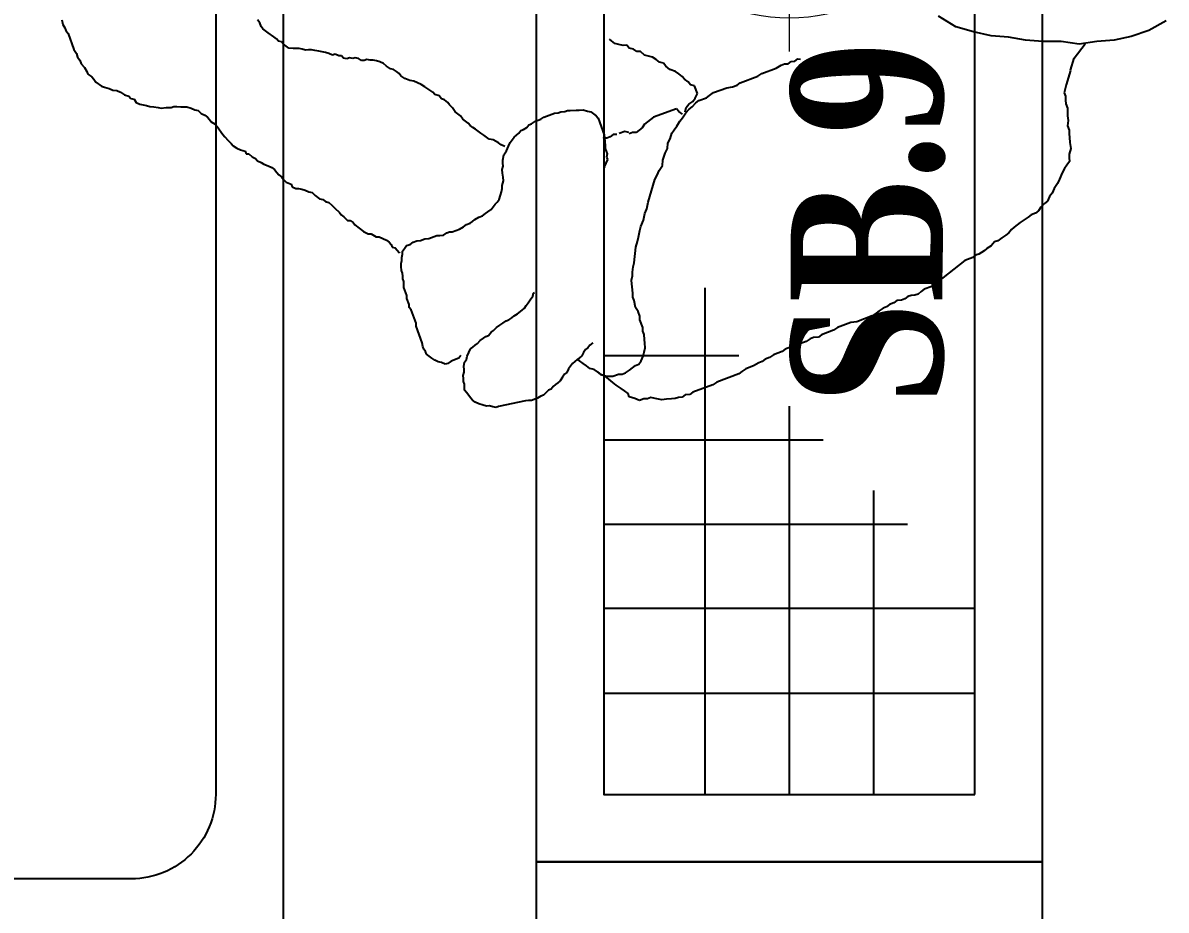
# Model space of a CAD drawing. Header units: millimetres. Extents: x 33350 to 35310, y -217097 to -211540.
# Drawn here: x 34183.1 to 34250.8, y -213346.9 to -213294.4 of the extents above; entities that cross this region are included whole.
import ezdxf
from ezdxf.enums import TextEntityAlignment as Align

# ---------------------------------------------------------------- set-up
doc = ezdxf.new("R2010")
doc.units = ezdxf.units.MM
doc.header["$LTSCALE"] = 60
doc.header["$MEASUREMENT"] = 0
doc.linetypes.add('DASHED2', pattern=[0.375, 0.25, -0.125])
for name, color, linetype in [('OC-Mutfak_Ekipman', 252, 'Continuous'), ('sıhhi tesisat', 162, 'Continuous'), ('TEFRIŞ', 223, 'Continuous')]:
    doc.layers.add(name, color=color, linetype=linetype)
doc.layers.add('yerizg-a', color=7, linetype='Continuous', lineweight=15)
doc.layers.add('yerizg-b', color=7, linetype='Continuous', lineweight=9)
doc.styles.add('ROMANS', font='ROMANSTW.SHX', dxfattribs={"width": 0.8})
doc.styles.add('TROMANS', font='ROMANSTW.SHX', dxfattribs={"width": 0.8})

# ---------------------------------------------------------------- blocks, each defined once
blk = doc.blocks.new('190')
blk.add_lwpolyline([(32883.3, -212744.41), (32883.3, -212934.41), (32805.3, -212934.41), (32805.3, -212744.41)], close=True)
blk.add_lwpolyline([(32879.3, -212753.41), (32879.3, -212925.41, -0.414214), (32874.3, -212930.41), (32814.3, -212930.41, -0.414214), (32809.3, -212925.41), (32809.3, -212753.41, -0.414214), (32814.3, -212748.41), (32874.3, -212748.41, -0.414214)], format="xyb", close=True)
blk = doc.blocks.new('Y-SIFON')
at = {"layer": 'yerizg-a', "color": 0, "linetype": 'Continuous'}
blk.add_circle((0, 0), 11, dxfattribs=at)
at = {"layer": 'yerizg-b', "color": 0, "linetype": 'DASHED2'}
for points in [[(0, 13), (0, -13)], [(-13, 0), (13, 0)]]:
    blk.add_lwpolyline(points, dxfattribs=at)
blk = doc.blocks.new('120')
at = {"layer": 'sıhhi tesisat'}
for p, q in [((16088.216, 16465.144), (16088.216, 16435.144)), ((16093.216, 16465.144), (16093.216, 16442.144)), ((16098.216, 16465.144), (16098.216, 16447.144)), ((16082.216, 16459.144), (16104.216, 16459.144)), ((16104.216, 16454.144), (16082.216, 16454.144)), ((16082.216, 16449.144), (16100.216, 16449.144)), ((16082.216, 16444.144), (16095.216, 16444.144)), ((16082.216, 16439.144), (16090.216, 16439.144)), ((16098.216, 16353.144), (16098.216, 16381.144)), ((16104.216, 16379.144), (16096.216, 16379.144)), ((16093.216, 16353.144), (16093.216, 16376.144)), ((16104.216, 16374.144), (16091.216, 16374.144)), ((16088.216, 16353.144), (16088.216, 16371.144)), ((16104.216, 16369.144), (16086.216, 16369.144)), ((16082.216, 16364.144), (16104.216, 16364.144)), ((16104.216, 16359.144), (16082.216, 16359.144))]:
    blk.add_line(p, q, dxfattribs=at)
for points in [[(16108.216, 16469.144), (16108.216, 16349.144), (16078.216, 16349.144), (16078.216, 16469.144)], [(16104.216, 16465.144), (16104.216, 16353.144), (16082.216, 16353.144), (16082.216, 16465.144)]]:
    blk.add_lwpolyline(points, close=True, dxfattribs=at)
at = {"layer": 'sıhhi tesisat', "rotation": 270}
blk.add_blockref('Y-SIFON', (16093.216, 16408.144), dxfattribs=at)
at = {"layer": 'sıhhi tesisat', "style": 'ROMANS', "width": 0.8}
blk.add_attdef('YRNO', text='', height=10, rotation=270, dxfattribs=at).set_placement((16068.216, 16366.144), align=Align.MIDDLE)
blk = doc.blocks.new('İNSAN-1')
for p, q in [((-13.812, 26.484), (-14.381, 25.469)), ((-14.381, 25.469), (-14.747, 24.412)), ((-14.747, 24.412), (-14.951, 23.396)), ((-14.951, 23.396), (-15.032, 22.381)), ((-15.032, 22.381), (-15.194, 21.324)), ((-16.018, 21.033), (-15.175, 21.688)), ((-16.741, 20.818), (-16.018, 21.033)), ((-15.194, 21.324), (-15.032, 20.268)), ((-22.826, 20.328), (-23.186, 20.163)), ((-22.557, 20.453), (-22.826, 20.328)), ((-22.353, 20.601), (-22.557, 20.453)), ((-22.15, 20.75), (-22.353, 20.601)), ((-21.929, 20.743), (-22.15, 20.75)), ((-21.708, 20.736), (-21.929, 20.743)), ((-21.373, 20.836), (-21.708, 20.736)), ((-21.02, 20.781), (-21.373, 20.836)), ((-20.733, 20.75), (-21.02, 20.781)), ((-20.512, 20.743), (-20.733, 20.75)), ((-20.291, 20.736), (-20.512, 20.743)), ((-20.029, 20.64), (-20.291, 20.736)), ((-19.718, 20.674), (-20.029, 20.64)), ((-19.431, 20.643), (-19.718, 20.674)), ((-19.21, 20.636), (-19.431, 20.643)), ((-18.989, 20.629), (-19.21, 20.636)), ((-18.727, 20.533), (-18.989, 20.629)), ((-18.506, 20.526), (-18.727, 20.533)), ((-18.284, 20.519), (-18.506, 20.526)), ((-18.088, 20.446), (-18.284, 20.519)), ((-17.842, 20.505), (-18.088, 20.446)), ((-17.597, 20.564), (-17.842, 20.505)), ((-16.753, 20.816), (-17.597, 20.564)), ((-24.018, 19.724), (-24.222, 19.576)), ((-23.749, 19.848), (-24.018, 19.724)), ((-23.455, 20.038), (-23.749, 19.848)), ((-23.186, 20.163), (-23.455, 20.038)), ((-15.032, 20.268), (-15.032, 19.171)), ((-24.857, 19.065), (-25.061, 18.916)), ((-24.629, 19.279), (-24.857, 19.065)), ((-24.491, 19.451), (-24.629, 19.279)), ((-24.222, 19.576), (-24.491, 19.451)), ((-15.032, 19.171), (-14.951, 18.155)), ((-25.433, 18.308), (-25.596, 18.07)), ((-25.295, 18.481), (-25.433, 18.308)), ((-25.199, 18.743), (-25.295, 18.481)), ((-25.061, 18.916), (-25.199, 18.743)), ((-25.896, 17.659), (-26.034, 17.487)), ((-25.758, 17.832), (-25.896, 17.659)), ((-25.596, 18.07), (-25.758, 17.832)), ((-14.951, 18.155), (-14.788, 17.139)), ((-26.514, 16.993), (-26.676, 16.755)), ((-26.376, 17.165), (-26.514, 16.993)), ((-26.172, 17.314), (-26.376, 17.165)), ((-26.034, 17.487), (-26.172, 17.314)), ((-14.788, 17.139), (-14.707, 16.123)), ((-26.911, 16.32), (-27.139, 16.105)), ((-26.838, 16.516), (-26.911, 16.32)), ((-26.676, 16.755), (-26.838, 16.516)), ((-27.439, 15.695), (-27.626, 15.391)), ((-27.301, 15.867), (-27.439, 15.695)), ((-27.139, 16.105), (-27.301, 15.867)), ((-14.707, 16.123), (-14.463, 15.067)), ((-27.836, 15.021), (-28.005, 14.562)), ((-27.698, 15.194), (-27.836, 15.021)), ((-27.626, 15.391), (-27.698, 15.194)), ((-14.463, 15.067), (-14.178, 14.011)), ((-28.005, 14.562), (-29.548, 12.597)), ((-14.178, 14.011), (-13.528, 12.995)), ((-29.548, 12.597), (-29.717, 12.138)), ((-30.066, 11.596), (-30.073, 11.375)), ((-29.994, 11.793), (-30.066, 11.596)), ((-29.855, 11.965), (-29.994, 11.793)), ((-29.717, 12.138), (-29.855, 11.965)), ((-30.283, 11.005), (-30.356, 10.809)), ((-30.145, 11.178), (-30.283, 11.005)), ((-30.073, 11.375), (-30.145, 11.178)), ((-30.525, 10.349), (-30.621, 10.087)), ((-30.387, 10.522), (-30.525, 10.349)), ((-30.356, 10.809), (-30.387, 10.522)), ((-30.832, 9.718), (-30.994, 9.479)), ((-30.76, 9.914), (-30.832, 9.718)), ((-30.621, 10.087), (-30.76, 9.914)), ((-31.295, 9.068), (-31.633, 8.15)), ((-31.132, 9.307), (-31.295, 9.068)), ((-30.994, 9.479), (-31.132, 9.307)), ((-31.633, 8.15), (-31.688, 7.798)), ((-31.688, 7.798), (-31.978, 7.011)), ((-31.978, 7.011), (-32.14, 6.772)), ((-32.14, 6.772), (-32.405, 6.051)), ((-32.575, 5.591), (-32.647, 5.395)), ((-32.544, 5.878), (-32.575, 5.591)), ((-32.405, 6.051), (-32.544, 5.878)), ((-32.809, 5.156), (-33.268, 3.91)), ((-32.647, 5.395), (-32.809, 5.156)), ((-16.074, 4.657), (-16.091, 4.813)), ((-16.364, 3.87), (-16.357, 4.091)), ((-16.357, 4.091), (-16.219, 4.264)), ((-16.219, 4.264), (-16.212, 4.485)), ((-16.212, 4.485), (-16.074, 4.657)), ((-33.406, 3.737), (-33.599, 3.212)), ((-33.268, 3.91), (-33.406, 3.737)), ((-16.623, 3.369), (-16.436, 3.673)), ((-16.436, 3.673), (-16.364, 3.87)), ((-33.858, 2.712), (-33.996, 2.539)), ((-33.762, 2.974), (-33.858, 2.712)), ((-33.599, 3.212), (-33.762, 2.974)), ((-16.937, 2.516), (-16.623, 3.369)), ((-34.255, 2.038), (-34.424, 1.579)), ((-34.069, 2.342), (-34.255, 2.038)), ((-33.996, 2.539), (-34.069, 2.342)), ((-17.485, 1.229), (-17.099, 2.278)), ((-17.099, 2.278), (-16.937, 2.516)), ((-34.424, 1.579), (-34.586, 1.341)), ((-34.725, 1.168), (-35.208, -0.144)), ((-34.586, 1.341), (-34.725, 1.168)), ((-17.775, 0.441), (-17.72, 0.793)), ((-17.72, 0.793), (-17.623, 1.056)), ((-17.623, 1.056), (-17.485, 1.229)), ((-18.065, -0.346), (-17.775, 0.441)), ((-35.37, -0.382), (-35.804, -1.563)), ((-35.208, -0.144), (-35.37, -0.382)), ((-18.365, -0.757), (-18.227, -0.584)), ((-18.227, -0.584), (-18.065, -0.346)), ((-18.672, -1.389), (-18.534, -1.216)), ((-18.534, -1.216), (-18.365, -0.757)), ((-18.386, -1.42), (-18.116, -1.295)), ((-18.116, -1.295), (-17.657, -1.465)), ((-35.974, -2.022), (-36.112, -2.195)), ((-35.943, -1.736), (-35.974, -2.022)), ((-35.804, -1.563), (-35.943, -1.736)), ((-19.56, -2.179), (-19.266, -1.99)), ((-19.266, -1.99), (-19.038, -1.775)), ((-19.201, -2.014), (-18.955, -1.955)), ((-19.038, -1.775), (-18.9, -1.603)), ((-18.955, -1.955), (-18.752, -1.807)), ((-18.9, -1.603), (-18.672, -1.389)), ((-18.752, -1.807), (-18.589, -1.568)), ((-18.589, -1.568), (-18.386, -1.42)), ((-17.657, -1.465), (-17.598, -1.71)), ((-17.598, -1.71), (-17.425, -1.848)), ((-17.425, -1.848), (-17.277, -2.052)), ((-36.191, -2.613), (-36.198, -2.834)), ((-36.118, -2.416), (-36.191, -2.613)), ((-36.112, -2.195), (-36.118, -2.416)), ((-20.464, -2.815), (-20.261, -2.666)), ((-20.261, -2.666), (-20.057, -2.518)), ((-20.057, -2.518), (-19.763, -2.328)), ((-19.763, -2.328), (-19.56, -2.179)), ((-19.017, -2.528), (-19.524, -3.906)), ((-19.339, -2.186), (-19.19, -2.39)), ((-19.19, -2.39), (-19.017, -2.528)), ((-17.277, -2.052), (-17.104, -2.19)), ((-17.104, -2.19), (-16.955, -2.393)), ((-16.955, -2.393), (-16.807, -2.597)), ((-16.807, -2.597), (-16.706, -2.932)), ((-36.229, -3.12), (-36.26, -3.407)), ((-36.198, -2.834), (-36.229, -3.12)), ((-22.678, -3.564), (-22.385, -3.374)), ((-22.385, -3.374), (-22.074, -3.34)), ((-22.074, -3.34), (-21.649, -3.198)), ((-21.649, -3.198), (-21.38, -3.074)), ((-21.38, -3.074), (-21.069, -3.039)), ((-21.069, -3.039), (-20.799, -2.915)), ((-20.799, -2.915), (-20.464, -2.815)), ((-16.706, -2.932), (-16.492, -3.16)), ((-16.492, -3.16), (-16.319, -3.298)), ((-16.319, -3.298), (-16.26, -3.543)), ((-36.26, -3.407), (-36.183, -3.807)), ((-36.125, -4.052), (-36.197, -4.249)), ((-36.183, -3.807), (-36.125, -4.052)), ((-24.222, -4.113), (-23.887, -4.013)), ((-23.887, -4.013), (-23.552, -3.913)), ((-23.552, -3.913), (-23.217, -3.813)), ((-23.217, -3.813), (-22.947, -3.689)), ((-22.947, -3.689), (-22.678, -3.564)), ((-19.524, -3.906), (-19.662, -4.078)), ((-16.26, -3.543), (-16.112, -3.747)), ((-16.112, -3.747), (-15.963, -3.95)), ((-15.963, -3.95), (-15.904, -4.196)), ((-36.204, -4.47), (-36.301, -4.733)), ((-36.301, -4.733), (-36.176, -5.002)), ((-36.197, -4.249), (-36.204, -4.47)), ((-34.156, -4.777), (-33.952, -4.629)), ((-33.952, -4.629), (-33.682, -4.504)), ((-33.682, -4.504), (-33.437, -4.446)), ((-33.437, -4.446), (-33.192, -4.387)), ((-33.192, -4.387), (-32.905, -4.418)), ((-32.905, -4.418), (-32.684, -4.425)), ((-32.684, -4.425), (-32.398, -4.456)), ((-32.398, -4.456), (-32.201, -4.529)), ((-32.201, -4.529), (-31.98, -4.535)), ((-31.98, -4.535), (-31.52, -4.705)), ((-31.52, -4.705), (-31.299, -4.711)), ((-31.299, -4.711), (-31.036, -4.808)), ((-26.633, -4.79), (-26.232, -4.714)), ((-26.232, -4.714), (-25.987, -4.656)), ((-25.987, -4.656), (-25.628, -4.49)), ((-25.628, -4.49), (-25.227, -4.414)), ((-25.227, -4.414), (-24.957, -4.29)), ((-24.957, -4.29), (-24.557, -4.214)), ((-24.557, -4.214), (-24.222, -4.113)), ((-20.142, -4.572), (-20.28, -4.745)), ((-19.939, -4.424), (-20.142, -4.572)), ((-19.801, -4.251), (-19.939, -4.424)), ((-19.662, -4.078), (-19.801, -4.251)), ((-15.904, -4.196), (-15.846, -4.441)), ((-15.846, -4.441), (-15.631, -4.669)), ((-15.631, -4.669), (-15.638, -4.89)), ((-36.176, -5.002), (-36.076, -5.337)), ((-36.076, -5.337), (-35.879, -5.409)), ((-35.879, -5.409), (-35.73, -5.613)), ((-34.666, -5.558), (-34.504, -5.319)), ((-34.504, -5.319), (-34.366, -5.147)), ((-34.366, -5.147), (-34.228, -4.974)), ((-34.228, -4.974), (-34.156, -4.777)), ((-31.036, -4.808), (-30.798, -4.97)), ((-30.798, -4.97), (-30.38, -5.05)), ((-30.38, -5.05), (-30.183, -5.122)), ((-30.183, -5.122), (-29.962, -5.129)), ((-29.962, -5.129), (-29.741, -5.136)), ((-29.741, -5.136), (-29.389, -5.191)), ((-29.389, -5.191), (-29.168, -5.198)), ((-29.168, -5.198), (-28.922, -5.139)), ((-28.922, -5.139), (-28.701, -5.146)), ((-28.701, -5.146), (-28.391, -5.112)), ((-28.391, -5.112), (-28.145, -5.053)), ((-28.145, -5.053), (-27.213, -4.949)), ((-27.213, -4.949), (-26.878, -4.849)), ((-26.878, -4.849), (-26.633, -4.79)), ((-20.425, -5.139), (-20.498, -5.335)), ((-20.432, -5.36), (-20.373, -5.605)), ((-20.419, -4.918), (-20.425, -5.139)), ((-20.28, -4.745), (-20.419, -4.918)), ((-15.638, -4.89), (-15.49, -5.093)), ((-15.49, -5.093), (-15.431, -5.338)), ((-15.431, -5.338), (-15.258, -5.476)), ((-35.73, -5.613), (-35.582, -5.817)), ((-35.582, -5.817), (-35.391, -6.11)), ((-34.866, -6.303), (-34.746, -5.975)), ((-34.746, -5.975), (-34.739, -5.754)), ((-34.739, -5.754), (-34.666, -5.558)), ((-20.542, -6.064), (-20.549, -6.285)), ((-20.373, -5.605), (-20.494, -5.933)), ((-15.258, -5.476), (-15.265, -5.697)), ((-15.265, -5.697), (-15.206, -5.943)), ((-15.206, -5.943), (-15.147, -6.188)), ((-35.391, -6.11), (-35.243, -6.314)), ((-35.243, -6.314), (-35.029, -6.542)), ((-35.029, -6.542), (-34.88, -6.745)), ((-34.88, -6.745), (-34.756, -7.015)), ((-34.856, -6.68), (-34.866, -6.303)), ((-34.756, -7.015), (-34.856, -6.68)), ((-22.251, -6.727), (-22.465, -6.826)), ((-22.037, -6.628), (-22.251, -6.727)), ((-21.88, -6.686), (-22.037, -6.628)), ((-21.686, -6.639), (-21.88, -6.686)), ((-21.373, -6.754), (-21.686, -6.639)), ((-21.198, -6.76), (-21.373, -6.754)), ((-20.97, -6.784), (-21.198, -6.76)), ((-20.76, -6.654), (-20.767, -6.875)), ((-20.687, -6.458), (-20.76, -6.654)), ((-20.549, -6.285), (-20.687, -6.458)), ((-15.147, -6.188), (-14.998, -6.391)), ((-14.998, -6.391), (-14.891, -6.505)), ((-34.756, -7.015), (-34.607, -7.218)), ((-34.607, -7.218), (-34.756, -7.015)), ((-34.607, -7.218), (-34.458, -7.422)), ((-34.458, -7.422), (-34.4, -7.667)), ((-22.465, -6.826), (-22.517, -6.806)), ((-20.742, -6.809), (-20.97, -6.784)), ((-20.767, -6.875), (-20.742, -6.81)), ((-20.567, -6.814), (-20.742, -6.809)), ((-19.576, -7.179), (-20.567, -6.814)), ((-19.439, -7.289), (-19.576, -7.179)), ((-19.321, -7.45), (-19.439, -7.289)), ((-19.203, -7.612), (-19.321, -7.45)), ((-34.4, -7.667), (-34.251, -7.871)), ((-34.251, -7.871), (-34.102, -8.075)), ((-34.102, -8.075), (-33.954, -8.278)), ((-33.449, -8.047), (-33.663, -8.145)), ((-33.287, -7.929), (-33.449, -8.047)), ((-33.177, -7.792), (-33.287, -7.929)), ((-33.016, -7.674), (-33.177, -7.792)), ((-32.887, -7.485), (-33.016, -7.674)), ((-19.156, -7.807), (-19.203, -7.612)), ((-19.077, -8.073), (-19.156, -7.807)), ((-19.101, -8.3), (-19.077, -8.073)), ((-34.101, -8.694), (-34.263, -8.812)), ((-33.992, -8.557), (-34.101, -8.694)), ((-33.882, -8.42), (-33.992, -8.557)), ((-33.954, -8.278), (-33.912, -8.368)), ((-33.772, -8.282), (-33.882, -8.42)), ((-33.663, -8.145), (-33.772, -8.282)), ((-19.118, -8.827), (-19.107, -8.476)), ((-19.107, -8.476), (-19.101, -8.3)), ((-35.143, -9.434), (-35.253, -9.571)), ((-34.91, -9.283), (-35.143, -9.434)), ((-34.748, -9.165), (-34.91, -9.283)), ((-34.639, -9.028), (-34.748, -9.165)), ((-34.425, -8.93), (-34.639, -9.028)), ((-34.263, -8.812), (-34.425, -8.93)), ((-19.263, -9.542), (-19.205, -9.386)), ((-19.205, -9.386), (-19.181, -9.158)), ((-19.181, -9.158), (-19.123, -9.002)), ((-19.123, -9.002), (-19.118, -8.827)), ((-35.691, -10.12), (-35.872, -10.29)), ((-35.634, -9.963), (-35.691, -10.12)), ((-35.472, -9.845), (-35.634, -9.963)), ((-35.362, -9.708), (-35.472, -9.845)), ((-35.253, -9.571), (-35.362, -9.708)), ((-19.517, -10.395), (-19.287, -9.77)), ((-19.287, -9.77), (-19.263, -9.542)), ((-36.168, -10.772), (-36.303, -11.137)), ((-36.04, -10.583), (-36.168, -10.772)), ((-35.982, -10.427), (-36.04, -10.583)), ((-35.872, -10.29), (-35.982, -10.427)), ((-19.761, -10.897), (-19.646, -10.584)), ((-19.646, -10.584), (-19.517, -10.395)), ((-36.313, -11.488), (-36.661, -13.075)), ((-36.308, -11.312), (-36.313, -11.488)), ((-36.303, -11.137), (-36.308, -11.312)), ((-30.833, -11.553), (-30.672, -11.435)), ((-30.672, -11.435), (-30.51, -11.317)), ((-30.51, -11.317), (-30.348, -11.199)), ((-30.348, -11.199), (-30.115, -11.048)), ((-30.115, -11.048), (-29.92, -11.002)), ((-29.92, -11.002), (-29.901, -10.95)), ((-20.257, -11.601), (-20.129, -11.412)), ((-20.129, -11.412), (-19.967, -11.294)), ((-19.967, -11.294), (-19.909, -11.138)), ((-19.909, -11.138), (-19.761, -10.897)), ((-31.401, -12.291), (-31.291, -12.153)), ((-31.291, -12.153), (-31.162, -11.964)), ((-31.162, -11.964), (-30.943, -11.69)), ((-30.943, -11.69), (-30.833, -11.553)), ((-20.858, -12.268), (-20.696, -12.15)), ((-20.696, -12.15), (-20.586, -12.013)), ((-20.586, -12.013), (-20.477, -11.876)), ((-20.477, -11.876), (-20.315, -11.758)), ((-20.315, -11.758), (-20.257, -11.601)), ((-31.845, -13.014), (-31.716, -12.825)), ((-31.716, -12.825), (-31.587, -12.636)), ((-31.587, -12.636), (-31.53, -12.48)), ((-31.53, -12.48), (-31.401, -12.291)), ((-23.935, -12.909), (-23.74, -12.863)), ((-23.74, -12.863), (-23.565, -12.868)), ((-23.565, -12.868), (-23.299, -12.789)), ((-23.299, -12.789), (-23.071, -12.813)), ((-23.071, -12.813), (-22.843, -12.838)), ((-22.843, -12.838), (-22.616, -12.863)), ((-22.616, -12.863), (-22.421, -12.816)), ((-22.421, -12.816), (-22.245, -12.822)), ((-22.245, -12.822), (-22.07, -12.827)), ((-22.07, -12.827), (-21.752, -12.767)), ((-21.752, -12.767), (-21.519, -12.616)), ((-21.519, -12.616), (-21.233, -12.484)), ((-21.258, -12.712), (-21.159, -12.926)), ((-21.233, -12.484), (-21.02, -12.386)), ((-21.02, -12.386), (-20.858, -12.268)), ((-36.661, -13.075), (-36.719, -13.231)), ((-36.719, -13.231), (-36.672, -13.426)), ((-36.672, -13.426), (-36.625, -13.621)), ((-32.445, -13.681), (-32.264, -13.511)), ((-32.264, -13.511), (-32.155, -13.374)), ((-32.155, -13.374), (-31.974, -13.204)), ((-31.974, -13.204), (-31.845, -13.014)), ((-25.119, -13.716), (-24.991, -13.526)), ((-24.991, -13.526), (-24.829, -13.409)), ((-24.829, -13.409), (-24.667, -13.291)), ((-24.667, -13.291), (-24.557, -13.154)), ((-24.557, -13.154), (-24.396, -13.036)), ((-24.396, -13.036), (-24.13, -12.956)), ((-24.13, -12.956), (-23.935, -12.909)), ((-21.159, -12.926), (-21.041, -13.087)), ((-21.041, -13.087), (-20.857, -13.392)), ((-20.857, -13.392), (-20.83, -13.638)), ((-36.625, -13.621), (-36.631, -13.796)), ((-36.631, -13.796), (-36.584, -13.991)), ((-36.584, -13.991), (-36.504, -14.257)), ((-32.922, -14.333), (-32.741, -14.163)), ((-32.741, -14.163), (-32.612, -13.974)), ((-32.612, -13.974), (-32.503, -13.837)), ((-32.503, -13.837), (-32.445, -13.681)), ((-25.435, -14.25), (-25.358, -14.042)), ((-25.358, -14.042), (-25.229, -13.853)), ((-25.229, -13.853), (-25.119, -13.716)), ((-20.83, -13.638), (-20.594, -13.962)), ((-20.594, -13.962), (-20.476, -14.124)), ((-20.476, -14.124), (-20.358, -14.285)), ((-36.504, -14.257), (-36.405, -14.471)), ((-36.405, -14.471), (-36.287, -14.632)), ((-36.287, -14.632), (-36.15, -14.742)), ((-36.15, -14.742), (-36.013, -14.852)), ((-36.013, -14.852), (-35.824, -14.98)), ((-33.679, -14.942), (-33.465, -14.843)), ((-33.465, -14.843), (-33.251, -14.744)), ((-33.251, -14.744), (-33.141, -14.607)), ((-33.141, -14.607), (-33.032, -14.47)), ((-33.032, -14.47), (-32.922, -14.333)), ((-25.879, -14.974), (-25.802, -14.766)), ((-25.802, -14.766), (-25.692, -14.629)), ((-25.692, -14.629), (-25.583, -14.492)), ((-25.583, -14.492), (-25.435, -14.25)), ((-20.358, -14.285), (-20.24, -14.447)), ((-20.24, -14.447), (-20.122, -14.609)), ((-20.122, -14.609), (-20.004, -14.771)), ((-20.004, -14.771), (-19.867, -14.88)), ((-19.867, -14.88), (-19.631, -15.204)), ((-35.824, -14.98), (-35.687, -15.09)), ((-35.687, -15.09), (-35.511, -15.096)), ((-35.511, -15.096), (-35.335, -15.101)), ((-35.335, -15.101), (-35.179, -15.159)), ((-35.179, -15.159), (-35.004, -15.164)), ((-35.004, -15.164), (-34.828, -15.17)), ((-34.828, -15.17), (-34.633, -15.123)), ((-34.633, -15.123), (-34.458, -15.128)), ((-34.458, -15.128), (-34.282, -15.134)), ((-34.282, -15.134), (-34.035, -15.106)), ((-34.035, -15.106), (-33.874, -14.989)), ((-33.799, -15.43), (-33.972, -15.899)), ((-33.874, -14.989), (-33.679, -14.942)), ((-33.638, -15.312), (-33.799, -15.43)), ((-26.309, -15.821), (-26.155, -15.405)), ((-26.155, -15.405), (-26.007, -15.163)), ((-26.007, -15.163), (-25.879, -14.974)), ((-19.631, -15.204), (-19.441, -15.333)), ((-19.441, -15.333), (-19.323, -15.494)), ((-19.323, -15.494), (-19.205, -15.656)), ((-34.101, -16.088), (-34.158, -16.244)), ((-34.158, -16.244), (-34.059, -16.458)), ((-33.972, -15.899), (-34.101, -16.088)), ((-26.501, -16.342), (-26.372, -16.153)), ((-26.372, -16.153), (-26.314, -15.997)), ((-26.314, -15.997), (-26.309, -15.821)), ((-19.205, -15.656), (-18.964, -15.804)), ((-18.964, -15.804), (-18.794, -15.985)), ((-18.794, -15.985), (-18.657, -16.095)), ((-18.657, -16.095), (-18.486, -16.276)), ((-34.059, -16.458), (-34.013, -16.653)), ((-34.013, -16.653), (-33.914, -16.867)), ((-33.914, -16.867), (-33.796, -17.028)), ((-26.703, -17.214), (-26.531, -16.745)), ((-26.531, -16.745), (-26.525, -16.57)), ((-26.525, -16.57), (-26.501, -16.342)), ((-18.486, -16.276), (-18.44, -16.47)), ((-18.44, -16.47), (-18.25, -16.599)), ((-18.25, -16.599), (-18.171, -16.865)), ((-18.171, -16.865), (-18.034, -16.975)), ((-33.796, -17.028), (-33.678, -17.19)), ((-33.678, -17.19), (-33.56, -17.352)), ((-33.56, -17.352), (-33.404, -17.409)), ((-33.404, -17.409), (-33.266, -17.519)), ((-33.266, -17.519), (-33.11, -17.577)), ((-33.11, -17.577), (-32.882, -17.601)), ((-32.882, -17.601), (-31.892, -17.966)), ((-26.824, -17.702), (-26.728, -17.442)), ((-26.728, -17.442), (-26.703, -17.214)), ((-18.034, -16.975), (-17.732, -17.441)), ((-17.732, -17.441), (-17.581, -17.674)), ((-31.892, -17.966), (-31.717, -17.971)), ((-31.717, -17.971), (-30.935, -18.259)), ((-30.935, -18.259), (-30.798, -18.369)), ((-27.054, -18.327), (-26.925, -18.138)), ((-26.925, -18.138), (-26.848, -17.93)), ((-26.848, -17.93), (-26.824, -17.702)), ((-17.581, -17.674), (-17.482, -17.888)), ((-17.482, -17.888), (-17.383, -18.102)), ((-17.383, -18.102), (-17.355, -18.348)), ((-30.798, -18.369), (-30.622, -18.374)), ((-30.622, -18.374), (-30.257, -18.508)), ((-30.257, -18.508), (-30.082, -18.514)), ((-30.082, -18.514), (-29.613, -18.687)), ((-29.613, -18.687), (-29.437, -18.692)), ((-29.437, -18.692), (-29.262, -18.698)), ((-29.262, -18.698), (-29.105, -18.755)), ((-29.105, -18.755), (-28.93, -18.761)), ((-28.93, -18.761), (-28.754, -18.766)), ((-28.754, -18.766), (-28.598, -18.824)), ((-28.598, -18.824), (-28.37, -18.848)), ((-28.37, -18.848), (-28.195, -18.854)), ((-28.195, -18.854), (-28, -18.807)), ((-28, -18.807), (-27.824, -18.813)), ((-27.824, -18.813), (-27.63, -18.766)), ((-27.63, -18.766), (-27.454, -18.771)), ((-27.531, -18.98), (-27.583, -18.961)), ((-27.454, -18.771), (-27.292, -18.654)), ((-27.292, -18.654), (-27.13, -18.536)), ((-27.13, -18.536), (-27.054, -18.327)), ((-17.355, -18.348), (-17.224, -18.633)), ((-17.224, -18.633), (-17.073, -18.866)), ((-17.073, -18.866), (-16.936, -18.976)), ((-27.394, -19.089), (-27.531, -18.98)), ((-27.256, -19.199), (-27.394, -19.089)), ((-27.21, -19.394), (-27.256, -19.199)), ((-27.053, -19.451), (-27.21, -19.394)), ((-26.916, -19.561), (-27.053, -19.451)), ((-26.798, -19.723), (-26.916, -19.561)), ((-16.936, -18.976), (-16.818, -19.138)), ((-16.818, -19.138), (-16.7, -19.3)), ((-16.7, -19.3), (-16.653, -19.494)), ((-16.653, -19.494), (-16.502, -19.727)), ((-26.699, -19.937), (-26.798, -19.723)), ((-26.6, -20.15), (-26.699, -19.937)), ((-26.606, -20.326), (-26.6, -20.15)), ((-26.422, -20.63), (-26.606, -20.326)), ((-16.502, -19.727), (-16.332, -19.908)), ((-16.332, -19.908), (-16.233, -20.122)), ((-16.233, -20.122), (-16.186, -20.317)), ((-16.186, -20.317), (-16.14, -20.511)), ((-26.427, -20.806), (-26.422, -20.63)), ((-26.296, -21.091), (-26.427, -20.806)), ((-16.098, -20.881), (-16.156, -21.038)), ((-16.14, -20.511), (-16.145, -20.687)), ((-16.145, -20.687), (-16.098, -20.881)), ((-25.889, -21.595), (-26.296, -21.091)), ((-25.752, -21.705), (-25.889, -21.595)), ((-16.156, -21.038), (-16.161, -21.213)), ((-16.161, -21.213), (-16.043, -21.375)), ((-15.996, -21.57), (-16.054, -21.726)), ((-16.043, -21.375), (-15.996, -21.57)), ((-25.634, -21.867), (-25.752, -21.705)), ((-25.64, -22.042), (-25.634, -21.867)), ((-25.417, -22.242), (-25.64, -22.042)), ((-25.299, -22.404), (-25.417, -22.242)), ((-16.007, -21.921), (-16.065, -22.077)), ((-16.065, -22.077), (-16.018, -22.271)), ((-16.054, -21.726), (-16.007, -21.921)), ((-16.018, -22.271), (-15.881, -22.381)), ((-25.162, -22.514), (-25.299, -22.404)), ((-24.907, -22.785), (-25.162, -22.514)), ((-24.737, -22.966), (-24.907, -22.785)), ((-24.567, -23.147), (-24.737, -22.966)), ((-15.881, -22.381), (-15.886, -22.557)), ((-15.886, -22.557), (-15.788, -22.77)), ((-15.788, -22.77), (-15.845, -22.927)), ((-15.845, -22.927), (-15.746, -23.141)), ((-24.52, -23.341), (-24.567, -23.147)), ((-24.402, -23.503), (-24.52, -23.341)), ((-24.355, -23.698), (-24.402, -23.503)), ((-24.152, -23.95), (-24.355, -23.698)), ((-15.746, -23.141), (-15.699, -23.335)), ((-15.699, -23.335), (-15.606, -23.724)), ((-23.982, -24.131), (-24.152, -23.95)), ((-23.935, -24.326), (-23.982, -24.131)), ((-23.837, -24.54), (-23.935, -24.326)), ((-15.606, -23.724), (-15.579, -23.971)), ((-15.579, -23.971), (-15.532, -24.166)), ((-15.537, -24.341), (-15.543, -24.517)), ((-15.532, -24.166), (-15.537, -24.341)), ((-23.79, -24.734), (-23.837, -24.54)), ((-23.743, -24.929), (-23.79, -24.734)), ((-23.749, -25.104), (-23.743, -24.929)), ((-15.543, -24.517), (-15.496, -24.711)), ((-15.496, -24.711), (-15.449, -24.906)), ((-15.449, -24.906), (-15.455, -25.082)), ((-23.65, -25.318), (-23.749, -25.104)), ((-23.493, -25.376), (-23.65, -25.318)), ((-23.362, -25.661), (-23.493, -25.376)), ((-23.192, -25.842), (-23.362, -25.661)), ((-15.455, -25.082), (-15.46, -25.257)), ((-15.46, -25.257), (-15.433, -25.504)), ((-15.433, -25.504), (-15.197, -25.827)), ((-23.054, -25.951), (-23.192, -25.842)), ((-22.936, -26.113), (-23.054, -25.951)), ((-22.799, -26.223), (-22.936, -26.113)), ((-22.61, -26.352), (-22.799, -26.223)), ((-22.492, -26.513), (-22.61, -26.352)), ((-15.197, -25.827), (-15.059, -25.937)), ((-15.059, -25.937), (-15.013, -26.132)), ((-15.013, -26.132), (-14.875, -26.241)), ((-14.875, -26.241), (-14.757, -26.403)), ((-14.757, -26.403), (-14.521, -26.726)), ((-22.393, -26.727), (-22.492, -26.513)), ((-22.313, -26.993), (-22.393, -26.727)), ((-22.195, -27.155), (-22.313, -26.993)), ((-14.521, -26.726), (-14.403, -26.888)), ((-14.403, -26.888), (-14.285, -27.05)), ((-14.285, -27.05), (-14.148, -27.16)), ((-22.097, -27.369), (-22.195, -27.155)), ((-21.959, -27.478), (-22.097, -27.369)), ((-21.861, -27.692), (-21.959, -27.478)), ((-21.69, -27.873), (-21.861, -27.692)), ((-14.148, -27.16), (-13.94, -27.236)), ((-13.94, -27.236), (-13.75, -27.365)), ((-21.696, -28.049), (-21.69, -27.873)), ((-21.539, -28.106), (-21.696, -28.049)), ((-21.46, -28.372), (-21.539, -28.106)), ((-21.361, -28.586), (-21.46, -28.372)), ((-21.21, -28.819), (-21.361, -28.586)), ((-21.073, -28.929), (-21.21, -28.819)), ((-20.903, -29.11), (-21.073, -28.929)), ((-20.68, -29.31), (-20.903, -29.11)), ((-20.543, -29.419), (-20.68, -29.31)), ((-20.406, -29.529), (-20.543, -29.419)), ((-20.217, -29.658), (-20.406, -29.529)), ((-20.08, -29.767), (-20.217, -29.658)), ((-19.942, -29.877), (-20.08, -29.767)), ((-19.791, -30.11), (-19.942, -29.877)), ((-19.654, -30.22), (-19.791, -30.11)), ((-19.517, -30.329), (-19.654, -30.22)), ((-19.399, -30.491), (-19.517, -30.329)), ((-19.3, -30.705), (-19.399, -30.491)), ((-19.13, -30.886), (-19.3, -30.705)), ((-19.083, -31.081), (-19.13, -30.886)), ((-18.985, -31.294), (-19.083, -31.081)), ((-18.905, -31.56), (-18.985, -31.294)), ((-18.916, -31.911), (-18.91, -31.736)), ((-18.91, -31.736), (-18.905, -31.56)), ((-18.951, -32.49), (-18.894, -32.334)), ((-18.943, -32.789), (-18.951, -32.49)), ((-18.888, -32.158), (-18.916, -31.911)), ((-18.894, -32.334), (-18.888, -32.158)), ((-18.987, -33.068), (-18.943, -32.789)), ((-18.94, -33.263), (-18.987, -33.068)), ((-18.912, -33.51), (-18.94, -33.263)), ((-18.885, -33.756), (-18.912, -33.51)), ((-18.838, -33.951), (-18.885, -33.756)), ((-18.791, -34.146), (-18.838, -33.951)), ((-18.745, -34.34), (-18.791, -34.146)), ((-18.646, -34.554), (-18.745, -34.34)), ((-18.457, -34.683), (-18.646, -34.554)), ((-18.41, -34.878), (-18.457, -34.683)), ((-18.273, -34.987), (-18.41, -34.878)), ((-18.193, -35.253), (-18.273, -34.987)), ((-18.042, -35.486), (-18.193, -35.253)), ((-17.943, -35.7), (-18.042, -35.486)), ((-17.916, -35.947), (-17.943, -35.7)), ((-17.817, -36.161), (-17.916, -35.947)), ((-17.737, -36.427), (-17.817, -36.161)), ((-17.691, -36.621), (-17.737, -36.427)), ((-17.455, -36.945), (-17.691, -36.621)), ((-17.265, -37.074), (-17.455, -36.945)), ((-17.128, -37.183), (-17.265, -37.074)), ((-16.977, -37.416), (-17.128, -37.183)), ((-16.821, -37.474), (-16.977, -37.416)), ((-16.579, -37.622), (-16.821, -37.474)), ((-16.357, -37.822), (-16.579, -37.622)), ((-16.149, -37.899), (-16.357, -37.822)), ((-15.959, -38.028), (-16.149, -37.899)), ((-15.751, -38.104), (-15.959, -38.028)), ((-15.509, -38.252), (-15.751, -38.104)), ((-14.571, -38.598), (-15.509, -38.252)), ((-14.382, -38.727), (-14.571, -38.598)), ((-14.226, -38.784), (-14.382, -38.727)), ((-14.036, -38.913), (-14.226, -38.784)), ((-13.756, -38.957), (-14.036, -38.913))]:
    blk.add_line(p, q)

msp = doc.modelspace()

# ---------------------------------------------------------------- block references
msp.add_blockref('190', (1315.187, -414.683))
at = {"layer": 'OC-Mutfak_Ekipman', "xscale": -1}
for name, p, rotation in [('120', (18135.271, -196874.948), 180), ('İNSAN-1', (34224.331, -213280.461), 270), ('120', (18135.271, -196994.948), 180)]:
    msp.add_blockref(name, p, dxfattribs=dict(at, rotation=rotation))

# ---------------------------------------------------------------- texts
at = {"layer": 'TEFRIŞ', "insert": (34228.558, -213317.004), "char_height": 9, "attachment_point": 1, "rotation": 90, "style": 'TROMANS'}
msp.add_mtext_dynamic_manual_height_columns('{\\fCentury|b1|i0|c162|p18;\\C7;SB.9}', width=46.90372, gutter_width=1103.377, heights=[0], dxfattribs=at)

doc.saveas('drawing.dxf')
